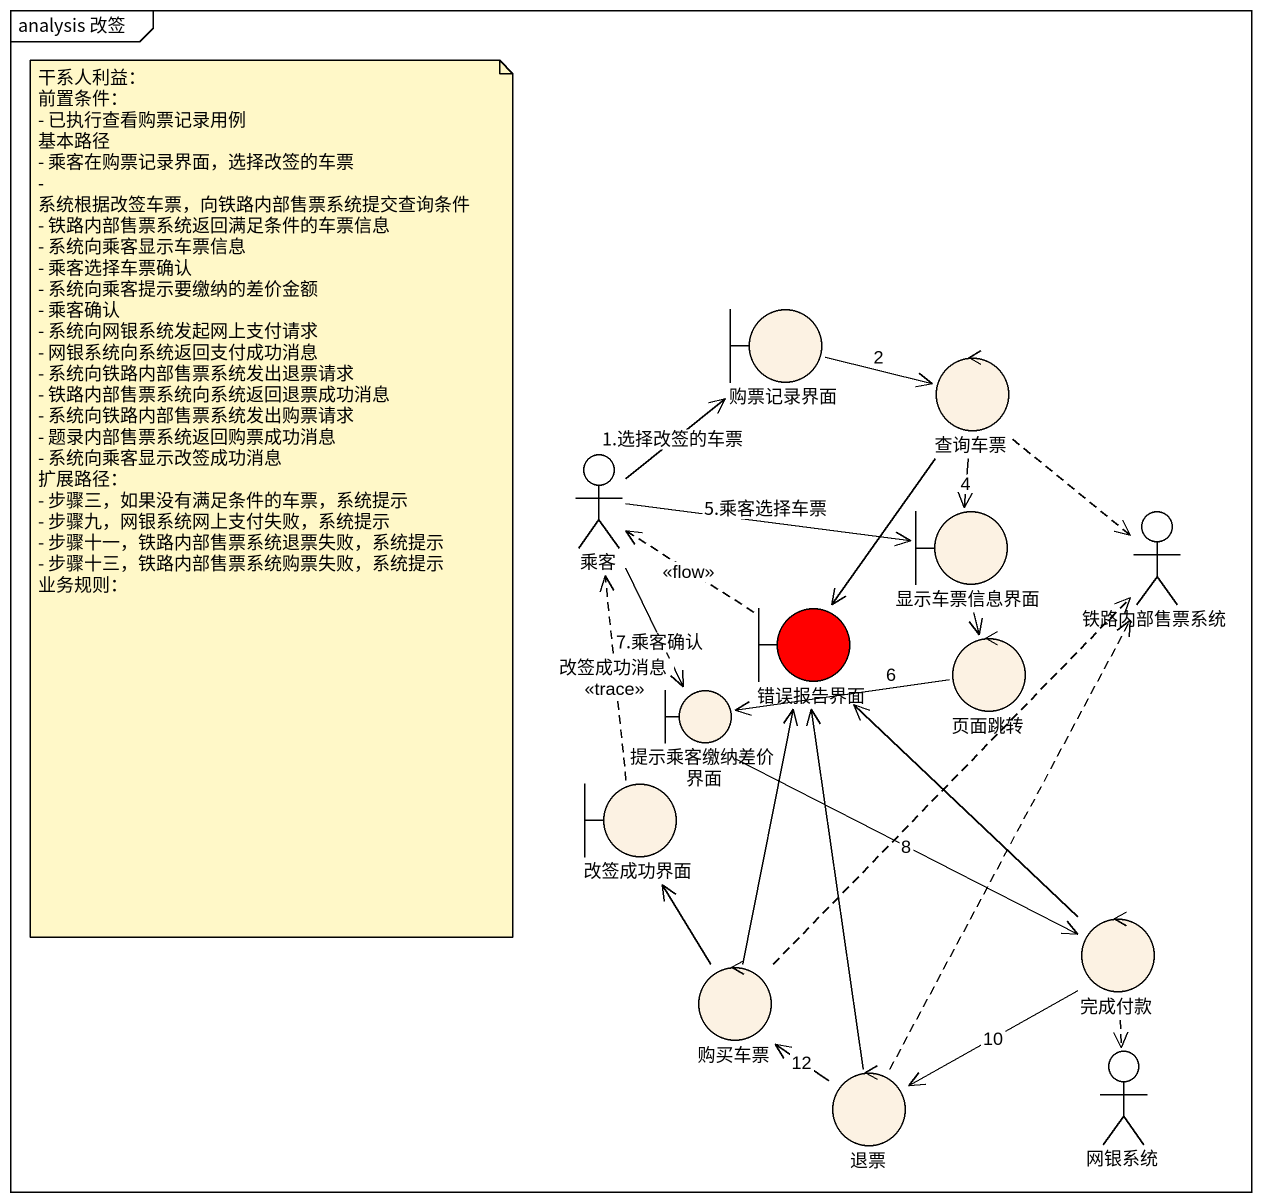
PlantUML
@startuml
mainframe analysis 改签
boundary 购票记录界面 #FCF2E3
control 查询车票 #FCF2E3
actor 乘客
boundary 显示车票信息界面 #FCF2E3
actor 铁路内部售票系统
boundary 错误报告界面 #FF0000
control 页面跳转 #FCF2E3
boundary 提示乘客缴纳差价界面 #FCF2E3
boundary 改签成功界面 #FCF2E3
control 购买车票 #FCF2E3
control 完成付款 #FCF2E3
control 退票 #FCF2E3
actor 网银系统
购票记录界面 -right-> 查询车票 : 2
查询车票 --> 显示车票信息界面 : 4
查询车票 ..> 铁路内部售票系统
查询车票 --> 错误报告界面
乘客 -up-> 购票记录界面 : 1.选择改签的车票
乘客 -right-> 显示车票信息界面 : 5.乘客选择车票
乘客 --> 提示乘客缴纳差价界面 : 7.乘客确认
显示车票信息界面 --> 页面跳转
错误报告界面 .left.> 乘客 : <<flow>>
页面跳转 -left-> 提示乘客缴纳差价界面 : 6
提示乘客缴纳差价界面 -right-> 完成付款 : 8
改签成功界面 .up.> 乘客 : 改签成功消息\n<<trace>>
购买车票 .up.> 铁路内部售票系统
购买车票 -up-> 错误报告界面
购买车票 -up-> 改签成功界面
完成付款 -up-> 错误报告界面
完成付款 --> 退票 : 10
完成付款 ..> 网银系统
退票 .up.> 铁路内部售票系统
退票 -up-> 错误报告界面
退票 -up-> 购买车票 : 12
note as N1
  干系人利益：
  前置条件：
  - 已执行查看购票记录用例
  基本路径
  - 乘客在购票记录界面，选择改签的车票
  - 系统根据改签车票，向铁路内部售票系统提交查询条件
  - 铁路内部售票系统返回满足条件的车票信息
  - 系统向乘客显示车票信息
  - 乘客选择车票确认
  - 系统向乘客提示要缴纳的差价金额
  - 乘客确认
  - 系统向网银系统发起网上支付请求
  - 网银系统向系统返回支付成功消息
  - 系统向铁路内部售票系统发出退票请求
  - 铁路内部售票系统向系统返回退票成功消息
  - 系统向铁路内部售票系统发出购票请求
  - 题录内部售票系统返回购票成功消息
  - 系统向乘客显示改签成功消息
  扩展路径：
  - 步骤三，如果没有满足条件的车票，系统提示
  - 步骤九，网银系统网上支付失败，系统提示
  - 步骤十一，铁路内部售票系统退票失败，系统提示
  - 步骤十三，铁路内部售票系统购票失败，系统提示
  业务规则：
end note
@enduml
